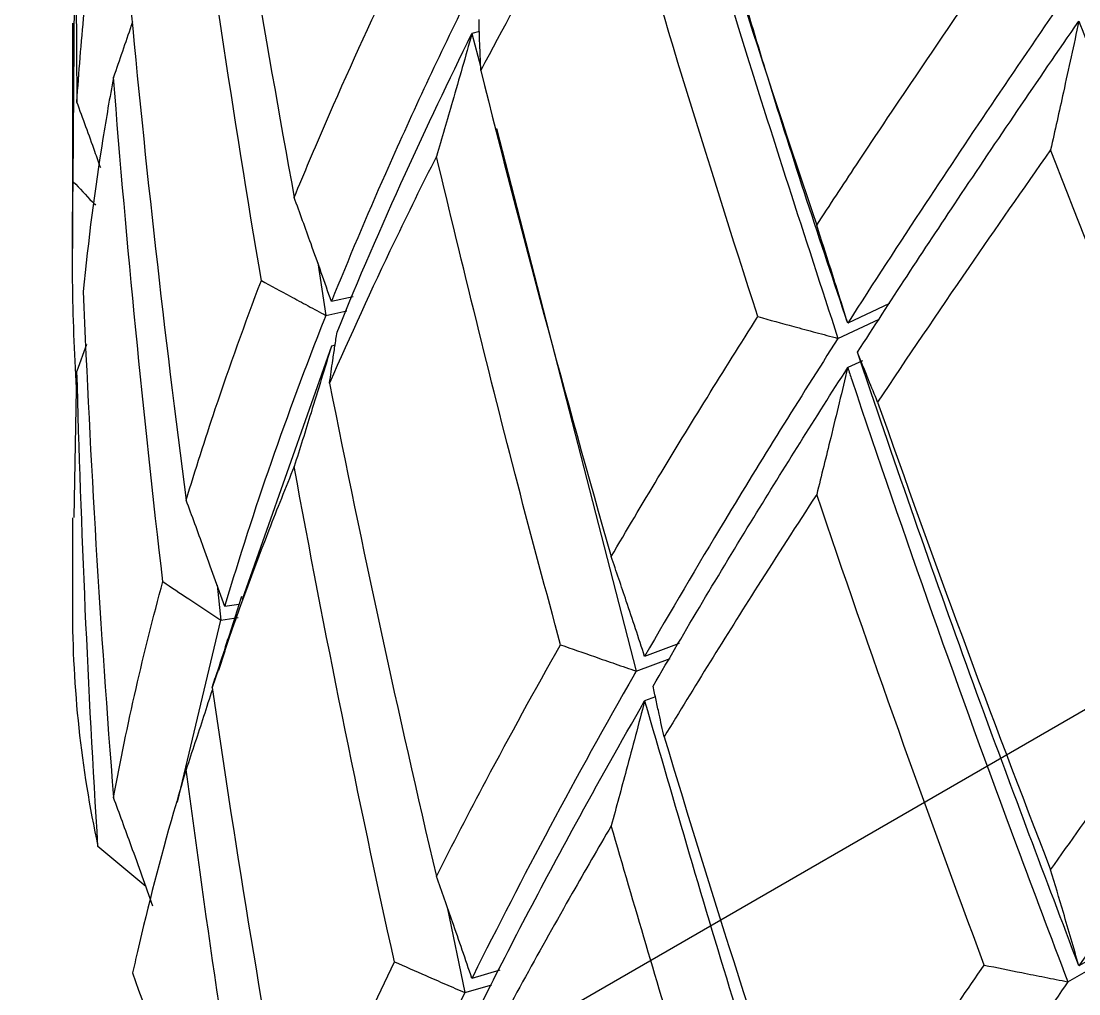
# Model space of a CAD drawing. Extents: x 0 to 8.27, y -9.61 to 0.
# Drawn here: x 1.56833 to 1.60712, y -2.50191 to -2.46624 of the extents above; entities that cross this region are included whole.
import ezdxf

# ---------------------------------------------------------------- set-up
doc = ezdxf.new("R2010")
doc.units = 0
doc.header["$LTSCALE"] = 0.5
doc.header["$MEASUREMENT"] = 0
doc.layers.add('Housing', color=150, linetype='CONTINUOUS')
doc.layers.add('Mounting', color=4, linetype='CONTINUOUS')

msp = doc.modelspace()

# ---------------------------------------------------------------- linework, layer by layer
at = {"layer": 'Housing', "transparency": 16777216}
msp.add_line((0.8187812324851791, -2.94671176260055), (1.609964531634631, -2.489971365994158), dxfattribs=at)
at = {"layer": 'Mounting', "linetype": 'Continuous', "lineweight": 25, "transparency": 16777216}
for p, q in [((1.570283700757926, -2.456431948722177), (1.570375047480383, -2.469205288739197)), ((1.570242064638677, -2.472127990284314), (1.570319008588712, -2.46136916940565)), ((1.570207172321915, -2.466305548037887), (1.570207172321915, -2.474575118642285)), ((1.585134930354997, -2.466613237784024), (1.584862297722083, -2.466693430699927)), ((1.584862298245497, -2.466693431727315), (1.585183345481454, -2.467939437298121)), ((1.585759039391831, -2.470173743466482), (1.590887317432333, -2.490076929957802)), ((1.579206805244411, -2.475097422115589), (1.57950608545886, -2.477030451854937)), ((1.580501900975577, -2.476346006240071), (1.579709263397689, -2.476521654681726)), ((1.579506084286521, -2.477030453038985), (1.580267901801307, -2.476864008230898)), ((1.60017350807172, -2.476596002982426), (1.598643687716248, -2.477311160888341)), ((1.598285729957951, -2.477871309974709), (1.59979663006331, -2.477171777586697)), ((1.570723436744146, -2.47809631396057), (1.570375080546199, -2.479077118432308)), ((1.57970926230584, -2.478154688829015), (1.576435476369824, -2.487445498207755)), ((1.579841144677829, -2.478125466359067), (1.579709173565988, -2.478154711149948)), ((1.599182080047029, -2.478692597240745), (1.598643653723656, -2.478944299890479)), ((1.57026859022605, -2.484447578045881), (1.570375046778707, -2.479077239867927)), ((1.570207172321915, -2.484448166705413), (1.570207172321915, -2.487766660947493)), ((1.575516280058963, -2.486927381042044), (1.575647968044649, -2.488206342736468)), ((1.576315072683173, -2.487627592949472), (1.575794250730922, -2.487708155648527)), ((1.575647926318624, -2.488206395273316), (1.576288120863836, -2.488109232144545)), ((1.574065505222023, -2.494879507638522), (1.575647928532106, -2.48820637053813)), ((1.592466225150673, -2.489061151465528), (1.591196881655577, -2.489537021957283)), ((1.575794299489161, -2.489341065793717), (1.575565962983973, -2.490053033643896)), ((1.59088731612448, -2.490076931292371), (1.59212679771619, -2.489617035901112)), ((1.575332466530625, -2.490681611933603), (1.575449355515019, -2.490324014517789)), ((1.591591397647079, -2.491022156457682), (1.59119680095634, -2.491170088772598)), ((1.572903255727141, -2.497976109309654), (1.57114587220596, -2.496504523634478)), ((1.583958896554776, -2.498740456886473), (1.584604557897563, -2.501868122437365)), ((1.60907349440933, -2.499762013801835), (1.607120986716126, -2.500889172407931)), ((1.606718564264355, -2.501472281886883), (1.608637392199142, -2.500374958739705)), ((1.585880976614106, -2.501045777747201), (1.584862270503862, -2.501345422780098)), ((1.584604507460853, -2.501868180566127), (1.585592980515656, -2.501580807957332))]:
    msp.add_line(p, q, dxfattribs=at)
for centre, radius, start, end in [((1.611639183706274, -2.487735013173499), 0.04143202347141255, 180.0437652787543, 192.2196621671841), ((1.619214869594742, -2.485353757507134), 0.04938821721011215, 198.6433369069536, 211.15358736301)]:
    msp.add_arc(centre, radius, start, end, dxfattribs=at)
for points in [[(1.575332470243865, -2.454396589616969), (1.576223425454117, -2.460520632570699), (1.577228112529809, -2.466625061120446), (1.578343614896056, -2.472704934010828)], [(1.591912233063084, -2.456201505682877), (1.593681228938948, -2.462082380137183), (1.595547892175745, -2.467924310938649), (1.597506803839423, -2.473723118883179)], [(1.577139446080054, -2.475749821839479), (1.576107191117416, -2.469652358527348), (1.575186915503963, -2.46353217244279), (1.574381290706668, -2.457394250618556)], [(1.595349391932558, -2.47707555689032), (1.59346018556127, -2.471245104696088), (1.591665317979931, -2.465373064180305), (1.589969999694603, -2.459463701957695)], [(1.572310360848149, -2.465345758067308), (1.572884663974236, -2.471513948437625), (1.573575620528317, -2.47766949551589), (1.57438122480491, -2.483807309573528)], [(1.573526070377255, -2.486789966726512), (1.572806435941601, -2.480639574020408), (1.572202279058473, -2.474473340689649), (1.571715353491726, -2.468296387468051)], [(1.585187442202113, -2.468042145539123), (1.586679021866729, -2.47402162727564), (1.588274783903415, -2.479968272578155), (1.589970095865027, -2.485877598231234)], [(1.612934833746039, -2.487822994789205), (1.610572564022476, -2.482250502537447), (1.608287593416406, -2.476626007768338), (1.606086555203973, -2.470953058470506)], [(1.570607317562661, -2.476151428811697), (1.570858705881591, -2.482344842536342), (1.571228407172356, -2.488532721153653), (1.571715348183233, -2.494709881178089)], [(1.571145872477445, -2.496504523865717), (1.5707850388537, -2.490701401918379), (1.570527876977593, -2.484890828755162), (1.570375044014526, -2.479077098547911)], [(1.579640574036347, -2.479511239989272), (1.580838368195572, -2.485571907677233), (1.582145713110748, -2.491606207047418), (1.583558813826556, -2.497609400328876)], [(1.599741542303235, -2.480206671653029), (1.601768557233498, -2.485972661313092), (1.603885651772742, -2.491694027619012), (1.606086680062361, -2.497366941333091)], [(1.582018862165313, -2.500737381462265), (1.580685331401099, -2.494711565342065), (1.579459049685028, -2.48865639457528), (1.57834357670319, -2.482576667500204)], [(1.603654276979086, -2.50085805941216), (1.601516868065318, -2.495149533798433), (1.599465747709672, -2.489393956692872), (1.59750687010748, -2.483595256705136)], [(1.575332404925319, -2.490681643351188), (1.576223362946365, -2.496805744773603), (1.577228055033373, -2.502910231545563), (1.578343564541882, -2.508990162270258)], [(1.591912340122889, -2.492487364301375), (1.593681275963462, -2.498368024508743), (1.595547871993602, -2.504209743794824), (1.597506709866337, -2.510008343409247)], [(1.576949242829613, -2.510903959119325), (1.575993778623996, -2.505180704047568), (1.575137037115127, -2.499437717399466), (1.574381207663663, -2.493679120632684)]]:
    msp.add_open_spline(points, degree=3, dxfattribs=at)
for points, knots in [([(1.591196878358204, -2.454884255348126), (1.591319853587919, -2.455315331120566), (1.592443820330772, -2.459255269531916), (1.59472849298092, -2.466952180113474), (1.597070270248395, -2.474140468511443), (1.598285696947841, -2.477871326164625)], [0, 0, 0, 0, 0.05579333311730928, 0.5099388791400425, 1, 1, 1, 1]), ([(1.589970042736894, -2.459463696994355), (1.589184739326328, -2.460804879402069), (1.588420677817766, -2.462138227004623), (1.586817920942366, -2.465001116125329), (1.585987447440147, -2.46652682233286), (1.585187425565181, -2.468042145531051)], [0.003133451221439314, 0.003133451221439314, 0.003133451221439314, 0.003133451221439314, 0.003352568823996515, 0.003352568823996515, 0.00360659914046512, 0.00360659914046512, 0.00360659914046512, 0.00360659914046512]), ([(1.570375057777454, -2.46920530235365), (1.570443068453386, -2.468116662740037), (1.570531759791919, -2.467026824186512), (1.570793630947918, -2.46441426821297), (1.570986164583218, -2.462891721768067), (1.571218555569175, -2.461366327369994)], [0.004330217516258996, 0.004330217516258996, 0.004330217516258996, 0.004330217516258996, 0.004527813258580844, 0.004527813258580844, 0.004803374041171374, 0.004803374041171374, 0.004803374041171374, 0.004803374041171374]), ([(1.578343574623858, -2.472704924559586), (1.578712810364067, -2.471803061675466), (1.579094172291406, -2.470898518670872), (1.580282365540342, -2.468157629141835), (1.58112656934756, -2.466311729270949), (1.582018951459048, -2.464452284389374)], [0.003680059077938308, 0.003680059077938308, 0.003680059077938308, 0.003680059077938308, 0.003836740417369855, 0.003836740417369855, 0.004153311257810269, 0.004153311257810269, 0.004153311257810269, 0.004153311257810269]), ([(1.598643662238118, -2.477311175060997), (1.597642134589222, -2.474313450074071), (1.596259742376986, -2.470175739367271), (1.59501021783737, -2.465981461701169), (1.59466595980868, -2.46482589114941)], [0, 0, 0, 0, 0.7244887812131618, 1, 1, 1, 1]), ([(1.597506794739019, -2.47372311805065), (1.597986334628303, -2.472987270178344), (1.598471426379291, -2.472248805805627), (1.600476686359087, -2.469219294943279), (1.602041539163082, -2.466908227160495), (1.603654236735764, -2.464572221627229)], [0.003029962210435011, 0.003029962210435011, 0.003029962210435011, 0.003029962210435011, 0.003145749891090094, 0.003145749891090094, 0.003503269218563002, 0.003503269218563002, 0.003503269218563002, 0.003503269218563002]), ([(1.606718571107848, -2.465186414979023), (1.604919969472547, -2.467796509655493), (1.603177402855835, -2.470375888641676), (1.600523184828688, -2.474398947180809), (1.599572859748122, -2.475860059511426), (1.598643651961282, -2.477311167734676)], [0.002993668817883921, 0.002993668817883921, 0.002993668817883921, 0.002993668817883921, 0.003387481537907919, 0.003387481537907919, 0.003614582098343172, 0.003614582098343172, 0.003614582098343172, 0.003614582098343172]), ([(1.5846045333669, -2.465583051256196), (1.583572854043467, -2.467683694442933), (1.582599618568764, -2.46976694625095), (1.580992769411267, -2.47340512114976), (1.580333486278704, -2.474967226570804), (1.579709261726265, -2.476521654956962)], [0.003643827384632392, 0.003643827384632392, 0.003643827384632392, 0.003643827384632392, 0.003996629918378722, 0.003996629918378722, 0.004264701058186559, 0.004264701058186559, 0.004264701058186559, 0.004264701058186559]), ([(1.572413666438678, -2.466264682371381), (1.572398405826988, -2.466309545496749), (1.572383135211993, -2.466354407137253), (1.572367854589146, -2.466399267287208), (1.572152348728167, -2.467031939485757), (1.571934851466921, -2.4676643176848), (1.57171535104905, -2.468296385600745)], [6.962514799859364e-05, 6.962514799859364e-05, 6.962514799859364e-05, 6.962514799859364e-05, 7.384898531625551e-05, 7.384898531625551e-05, 7.384898531625551e-05, 0.0001334188559339996, 0.0001334188559339996, 0.0001334188559339996, 0.0001334188559339996]), ([(1.585187425162729, -2.468042136353226), (1.585175172537419, -2.467762487278826), (1.585164062704024, -2.467482820803859), (1.585154096410605, -2.467203141590396), (1.585147960402281, -2.467030949794541), (1.585142257842307, -2.466858752693035), (1.58513698889621, -2.466686551374885), (1.585131719906002, -2.466514348601315), (1.585126884525806, -2.466342141247189), (1.585122482915466, -2.46616993040174)], [0, 0, 0, 0, 3.6924544755283e-05, 3.6924544755283e-05, 3.6924544755283e-05, 5.965806363265515e-05, 5.965806363265515e-05, 5.965806363265515e-05, 8.239177464945555e-05, 8.239177464945555e-05, 8.239177464945555e-05, 8.239177464945555e-05]), ([(1.599003698214318, -2.478383177592484), (1.600196758843339, -2.476527555364093), (1.601424715570573, -2.474654574583603), (1.604123120315506, -2.47060962823047), (1.605602037121088, -2.468434401733695), (1.60712100141879, -2.466236394101536)], [0.00309717469232233, 0.00309717469232233, 0.00309717469232233, 0.00309717469232233, 0.003387481537907919, 0.003387481537907919, 0.003717925343859384, 0.003717925343859384, 0.003717925343859384, 0.003717925343859384]), ([(1.607121001419017, -2.466236394101308), (1.607027551904793, -2.466671015579088), (1.606933559291264, -2.467105773362725), (1.606839021487275, -2.467540664604364), (1.606744483681922, -2.467975555852142), (1.606649400427131, -2.46841058175027), (1.606553769667897, -2.468845739394389), (1.606399476820997, -2.469547832655842), (1.606243757827286, -2.47025027299923), (1.606086604263709, -2.470953047918549)], [0, 0, 0, 0, 3.692449222956074e-05, 3.692449222956074e-05, 3.692449222956074e-05, 7.384898534112689e-05, 7.384898534112689e-05, 7.384898534112689e-05, 0.0001334239379046245, 0.0001334239379046245, 0.0001334239379046245, 0.0001334239379046245]), ([(1.607120986133594, -2.466236406034106), (1.607280475819351, -2.46665034313957), (1.608738176713786, -2.470433637876901), (1.611664897215149, -2.47781434518037), (1.614580369319327, -2.484683647956551), (1.616093554491016, -2.488248946038077)], [0, 0, 0, 0, 0.05579333311731482, 0.5099388791400454, 1, 1, 1, 1]), ([(1.579914949238372, -2.477645336330504), (1.580696983364504, -2.475719415908991), (1.581532775380964, -2.473781192333483), (1.583195146648194, -2.470128341952766), (1.584008936548543, -2.46841719623125), (1.584862298245497, -2.466693431727315)], [0.0024457030039914, 0.0024457030039914, 0.0024457030039914, 0.0024457030039914, 0.002778333157437116, 0.002778333157437116, 0.003067885072835928, 0.003067885072835928, 0.003067885072835928, 0.003067885072835928]), ([(1.584862298245497, -2.466693431727315), (1.584744544346648, -2.467108742241287), (1.584626106172408, -2.467524076828333), (1.584506981101384, -2.467939432208475), (1.584387856028769, -2.468354787594528), (1.584268043732635, -2.468770164912137), (1.584147541625924, -2.469185560833346), (1.583953121608118, -2.469855767226584), (1.583756904781893, -2.470526025985457), (1.583558880477057, -2.471196322867961)], [0, 0, 0, 0, 3.692449221874746e-05, 3.692449221874746e-05, 3.692449221874746e-05, 7.384898531711333e-05, 7.384898531711333e-05, 7.384898531711333e-05, 0.0001334236841251707, 0.0001334236841251707, 0.0001334236841251707, 0.0001334236841251707]), ([(1.57171535104905, -2.468296385600858), (1.571576318661954, -2.469046554102867), (1.571446837614275, -2.469795856791158), (1.571027015206454, -2.472416959599279), (1.570787037211375, -2.474285076257608), (1.570607362704976, -2.476151403870055)], [0.001830253417566474, 0.001830253417566474, 0.001830253417566474, 0.001830253417566474, 0.001965753762317552, 0.001965753762317552, 0.002304685121717392, 0.002304685121717392, 0.002304685121717392, 0.002304685121717392]), ([(1.571246949503546, -2.471616985420603), (1.571176363672265, -2.471418907970126), (1.570889529112009, -2.470613994895523), (1.5705962016211, -2.469810824298854), (1.570375057777454, -2.469205302353991)], [0, 0, 0, 0, 0.2460855174419, 0.9999999999999999, 0.9999999999999999, 0.9999999999999999, 0.9999999999999999]), ([(1.606086604263481, -2.47095304791889), (1.605067045287086, -2.472403741044097), (1.604065349654974, -2.473844226638327), (1.601942503792742, -2.476933168133876), (1.600828720051339, -2.478576842895443), (1.599741512761028, -2.480206674446883)], [0.003133451221439309, 0.003133451221439309, 0.003133451221439309, 0.003133451221439309, 0.00335256882399651, 0.00335256882399651, 0.00360659914046512, 0.00360659914046512, 0.00360659914046512, 0.00360659914046512]), ([(1.583558880477284, -2.471196322867392), (1.583028089840553, -2.472248508016712), (1.582512398181933, -2.473295928500526), (1.581179101260176, -2.476074665817457), (1.580388431367936, -2.47779821411563), (1.579640549778077, -2.479511234734893)], [0.002482049257556287, 0.002482049257556287, 0.002482049257556287, 0.002482049257556287, 0.002660083514881951, 0.002660083514881951, 0.00295636741476278, 0.00295636741476278, 0.00295636741476278, 0.00295636741476278]), ([(1.588111143575333, -2.489108337545524), (1.587582161527706, -2.487148158252346), (1.585978502812139, -2.481205690786162), (1.584529766800841, -2.475212564940414), (1.583558910112487, -2.471196328535136)], [0, 0, 0, 0, 0.3298594909214044, 1, 1, 1, 1]), ([(1.570375056627853, -2.479946109413497), (1.570292781299912, -2.478629009868079), (1.570240704188762, -2.477312602606837), (1.570197603512241, -2.474707050053205), (1.57020529509802, -2.473418024186792), (1.570242071408501, -2.472127974260722)], [0.004980369164138025, 0.004980369164138025, 0.004980369164138025, 0.004980369164138025, 0.005220000643169479, 0.005220000643169479, 0.005454558158351783, 0.005454558158351783, 0.005454558158351783, 0.005454558158351783]), ([(1.57024210814663, -2.472128013239164), (1.570473704927707, -2.472373732955582), (1.570706306608344, -2.472619138085626), (1.570939909812495, -2.472864224351603), (1.570977894268225, -2.472904075981539), (1.571015905223675, -2.472943919201832), (1.571053942664292, -2.472983753994178)], [0, 0, 0, 0, 3.692454477337301e-05, 3.692454477337301e-05, 3.692454477337301e-05, 4.292855280092174e-05, 4.292855280092174e-05, 4.292855280092174e-05, 4.292855280092174e-05]), ([(1.579709261757642, -2.476521654878518), (1.579585877743483, -2.47616832361836), (1.579461776975876, -2.475815328344304), (1.579336956674041, -2.475462673730242), (1.579212136370387, -2.475110019111064), (1.579086596190535, -2.47475770418577), (1.578960333392814, -2.474405733657129), (1.578756632904941, -2.473837897606238), (1.578551050409231, -2.473270954607521), (1.578343574624085, -2.472704924559132)], [0, 0, 0, 0, 3.692449219005064e-05, 3.692449219005064e-05, 3.692449219005064e-05, 7.384898526709351e-05, 7.384898526709351e-05, 7.384898526709351e-05, 0.0001334196130982739, 0.0001334196130982739, 0.0001334196130982739, 0.0001334196130982739]), ([(1.5986436570997, -2.477311159710318), (1.598540950393925, -2.476978498945407), (1.598437646777455, -2.47664629444909), (1.598333743991788, -2.476314551319994), (1.598229841204756, -2.475982808186238), (1.598125338963854, -2.47565152551055), (1.598020235049916, -2.475320708408383), (1.597850658547912, -2.474786962282899), (1.597679514810096, -2.474254424974326), (1.597506794738564, -2.473723118050991)], [0, 0, 0, 0, 3.692449223030959e-05, 3.692449223030959e-05, 3.692449223030959e-05, 7.38489853314367e-05, 7.38489853314367e-05, 7.38489853314367e-05, 0.0001334237450264696, 0.0001334237450264696, 0.0001334237450264696, 0.0001334237450264696]), ([(1.574381261951174, -2.483807320309317), (1.574717586300011, -2.482694147513136), (1.575074060698142, -2.481577298357813), (1.575975326081533, -2.478894168628692), (1.576538430600039, -2.477325773548948), (1.577139414152242, -2.47574981383115)], [0.004330217516259002, 0.004330217516259002, 0.004330217516259002, 0.004330217516259002, 0.004527813258580849, 0.004527813258580849, 0.004803374041171373, 0.004803374041171373, 0.004803374041171373, 0.004803374041171373]), ([(1.5771394159419, -2.475749814809312), (1.577491209106, -2.475942194590282), (1.577843789500292, -2.47613409569157), (1.578197151621424, -2.476325514684611), (1.578414713698947, -2.476443369744167), (1.578632572711939, -2.476561042375231), (1.578850727368007, -2.476678531781197), (1.57906888386853, -2.476796022180331), (1.579287336479155, -2.476913329594133), (1.579506083912264, -2.477030453174727)], [0, 0, 0, 0, 3.692454477223546e-05, 3.692454477223546e-05, 3.692454477223546e-05, 5.965863624950677e-05, 5.965863624950677e-05, 5.965863624950677e-05, 8.23929199155721e-05, 8.23929199155721e-05, 8.23929199155721e-05, 8.23929199155721e-05]), ([(1.579506084046187, -2.477030452837646), (1.579489434658598, -2.477072382961516), (1.579472810880105, -2.477114307571121), (1.578757847718151, -2.478919967157701), (1.578104862072649, -2.480673876182657), (1.576890591958289, -2.484166848156967), (1.576329934176755, -2.485904253942401), (1.575809220215177, -2.487657702656968), (1.57580173843391, -2.487682928789575), (1.575794266699376, -2.487708153130363)], [0.004293965242678236, 0.004293965242678236, 0.004293965242678236, 0.004293965242678236, 0.004301204108614124, 0.004301204108614124, 0.004605778298849525, 0.004605778298849525, 0.004910352489084927, 0.004910352489084927, 0.004914798550845806, 0.004914798550845806, 0.004914798550845806, 0.004914798550845806]), ([(1.589970031833872, -2.485877595108711), (1.590531186604693, -2.484919280423462), (1.591103230225571, -2.483956889171729), (1.592863475697158, -2.481037101992449), (1.594085187002264, -2.479065851929811), (1.595349379465659, -2.477075556058928)], [0.003680059077938308, 0.003680059077938308, 0.003680059077938308, 0.003680059077938308, 0.003836740417369892, 0.003836740417369892, 0.004153311257810305, 0.004153311257810305, 0.004153311257810305, 0.004153311257810305]), ([(1.595349365104511, -2.477075552113995), (1.595786920416202, -2.477195757611405), (1.59622496817812, -2.477315367634667), (1.596663501320307, -2.477434379829212), (1.596933498075686, -2.47750765343914), (1.5972036795674, -2.477580700645255), (1.597474044138352, -2.477653520915844), (1.597744410994181, -2.477726341801933), (1.598014961504049, -2.477798935902563), (1.598285694005625, -2.477871302688747)], [0, 0, 0, 0, 3.692454475428036e-05, 3.692454475428036e-05, 3.692454475428036e-05, 5.965826561034208e-05, 5.965826561034208e-05, 5.965826561034208e-05, 8.239217861095099e-05, 8.239217861095099e-05, 8.239217861095099e-05, 8.239217861095099e-05]), ([(1.579640549582763, -2.479511236153137), (1.579678997037917, -2.479232379745774), (1.579718584279107, -2.478953574859808), (1.579759311210609, -2.478674826203125), (1.579784386473165, -2.47850320276995), (1.579809893833698, -2.478331600175459), (1.579835833259921, -2.478160019517752), (1.579861772905332, -2.477988437409628), (1.579888144680098, -2.477816876871309), (1.579914948559434, -2.477645338954851)], [0, 0, 0, 0, 3.692454477208026e-05, 3.692454477208026e-05, 3.692454477208026e-05, 5.965866755317072e-05, 5.965866755317072e-05, 5.965866755317072e-05, 8.239298252384994e-05, 8.239298252384994e-05, 8.239298252384994e-05, 8.239298252384994e-05]), ([(1.59828572270473, -2.477871277999718), (1.596850657153681, -2.480121591877712), (1.595466759559457, -2.482347863638658), (1.593125702771857, -2.486225579772388), (1.592145559513227, -2.487887158538904), (1.591196879203579, -2.489537024045369)], [0.003643827384632398, 0.003643827384632398, 0.003643827384632398, 0.003643827384632398, 0.003996629918378722, 0.003996629918378722, 0.004264701145878904, 0.004264701145878904, 0.004264701145878904, 0.004264701145878904]), ([(1.57970926230584, -2.478154688828788), (1.579585877758262, -2.478562703867958), (1.579461776222814, -2.478970700579445), (1.579336954971922, -2.479378675521382), (1.57921213371921, -2.479786650469002), (1.579086592408856, -2.480194604765295), (1.578960328347165, -2.480602534922575), (1.578756628409309, -2.481260642593604), (1.578551046164847, -2.48191869130391), (1.578343570501346, -2.482576666157449)], [0, 0, 0, 0, 3.692449222042707e-05, 3.692449222042707e-05, 3.692449222042707e-05, 7.384898531625071e-05, 7.384898531625071e-05, 7.384898531625071e-05, 0.0001334188559339927, 0.0001334188559339927, 0.0001334188559339927, 0.0001334188559339927]), ([(1.607120986716126, -2.500889172407931), (1.605907135463639, -2.497681983011709), (1.603269225219009, -2.490712201708668), (1.600623756620251, -2.483176093356626), (1.599166551964998, -2.478864890601578), (1.59900370320949, -2.478383095542419)], [0, 0, 0, 0, 0.4308902538471882, 0.9363995897631551, 1, 1, 1, 1]), ([(1.599741509061658, -2.480206665518033), (1.5996288077815, -2.479934598069796), (1.599517218030286, -2.47966237643913), (1.599406742219088, -2.479390005096427), (1.599338724907255, -2.479222312581776), (1.599271129652351, -2.479054562853428), (1.599203957008939, -2.478886756956392), (1.599136783798002, -2.478718949641227), (1.59907003306418, -2.478551085801989), (1.59900370535567, -2.478383166485166)], [0, 0, 0, 0, 3.692454475528395e-05, 3.692454475528395e-05, 3.692454475528395e-05, 5.965806363265691e-05, 5.965806363265691e-05, 5.965806363265691e-05, 8.23917746494581e-05, 8.23917746494581e-05, 8.23917746494581e-05, 8.23917746494581e-05]), ([(1.591508698160595, -2.490629305056238), (1.592691320497096, -2.488584177988393), (1.593922229283834, -2.486520556181624), (1.596312606266309, -2.48262180337246), (1.597460728229152, -2.480791617896323), (1.598643654180222, -2.478944300858409)], [0.002445702941992327, 0.002445702941992327, 0.002445702941992327, 0.002445702941992327, 0.002778333157437116, 0.002778333157437116, 0.003067885072835928, 0.003067885072835928, 0.003067885072835928, 0.003067885072835928]), ([(1.598643654180222, -2.478944300858409), (1.598540947898726, -2.479372987878371), (1.598437644784298, -2.479801776703077), (1.598333742551148, -2.480230664350522), (1.598229840316179, -2.480659552003992), (1.598125338677363, -2.481088539655609), (1.598020235377788, -2.481517624271412), (1.597850660040848, -2.482209916222352), (1.597679517506975, -2.48290246465114), (1.597506798470221, -2.483595256528012)], [0, 0, 0, 0, 3.692449221874398e-05, 3.692449221874398e-05, 3.692449221874398e-05, 7.384898531710692e-05, 7.384898531710692e-05, 7.384898531710692e-05, 0.0001334236841194314, 0.0001334236841194314, 0.0001334236841194314, 0.0001334236841194314]), ([(1.598643654115421, -2.478944301061226), (1.598693653442496, -2.479093527741945), (1.600666482152718, -2.484981580602145), (1.60332397384488, -2.492513279222173), (1.606087939425123, -2.499808116450588), (1.60671849517891, -2.501472320093278)], [0, 0, 0, 0, 0.01967590629690595, 0.7763543069276951, 1, 1, 1, 1]), ([(1.578343570501346, -2.482576666157563), (1.578025068440155, -2.48335459573763), (1.577715592228941, -2.484130532325928), (1.576663820466791, -2.486840924674759), (1.575969271540288, -2.488765744112463), (1.575332466530853, -2.49068161193258)], [0.001830253417566469, 0.001830253417566469, 0.001830253417566469, 0.001830253417566469, 0.001965753762317547, 0.001965753762317547, 0.002304685121717391, 0.002304685121717391, 0.002304685121717391, 0.002304685121717391]), ([(1.575794266711199, -2.487708153090686), (1.575666608974387, -2.487347226247714), (1.575538209771793, -2.486986591220322), (1.575409066059564, -2.486626252576905), (1.575279922345288, -2.486265913928143), (1.575150033772587, -2.485905870673939), (1.575019397396062, -2.485546127393029), (1.574808637244558, -2.484965741207809), (1.574595929406513, -2.484386132407842), (1.574381261950947, -2.483807320309772)], [0, 0, 0, 0, 3.692449218116364e-05, 3.692449218116364e-05, 3.692449218116364e-05, 7.384898528042187e-05, 7.384898528042187e-05, 7.384898528042187e-05, 0.0001334206713658655, 0.0001334206713658655, 0.0001334206713658655, 0.0001334206713658655]), ([(1.597506798470448, -2.483595256527671), (1.596771019667102, -2.484724291263426), (1.5960485057428, -2.485846840345964), (1.594159492956095, -2.488821092540199), (1.593016796822411, -2.490661948563449), (1.59191230378562, -2.492487362723629)], [0.002482049257556241, 0.002482049257556241, 0.002482049257556241, 0.002482049257556241, 0.002660083514881904, 0.002660083514881904, 0.00295636741476278, 0.00295636741476278, 0.00295636741476278, 0.00295636741476278]), ([(1.591196880182196, -2.489537022343022), (1.591086039660894, -2.489197902746348), (1.590974555252814, -2.488859201693224), (1.590862424460028, -2.488520924177571), (1.590750293665423, -2.488182646657144), (1.59063751617893, -2.487844791747754), (1.590524089537411, -2.487507364467767), (1.590341097693425, -2.486962991122475), (1.59015641517064, -2.486419727603327), (1.589970031834326, -2.485877595108143)], [0, 0, 0, 0, 3.692449219004569e-05, 3.692449219004569e-05, 3.692449219004569e-05, 7.384898526708676e-05, 7.384898526708676e-05, 7.384898526708676e-05, 0.0001334196130982755, 0.0001334196130982755, 0.0001334196130982755, 0.0001334196130982755]), ([(1.571715352886912, -2.494709882493787), (1.571961280958675, -2.493382853255518), (1.572237140776423, -2.492052867892646), (1.572842023922675, -2.489413228972232), (1.573169836098231, -2.488103846286428), (1.573526108948926, -2.486789947951699)], [0.004980369164138026, 0.004980369164138026, 0.004980369164138026, 0.004980369164138026, 0.005220000643169481, 0.005220000643169481, 0.005454558158351784, 0.005454558158351784, 0.005454558158351784, 0.005454558158351784]), ([(1.573526158922249, -2.486789981669055), (1.57384119164746, -2.487002534430523), (1.57415709395238, -2.487214658870805), (1.574473860999859, -2.487426351210722), (1.574668882631585, -2.487556682272491), (1.574864232574754, -2.487686849912272), (1.575059909692499, -2.487816853249107), (1.575255588463932, -2.487946857684953), (1.575451594829445, -2.488076698089905), (1.575647927645122, -2.488206373583687)], [0, 0, 0, 0, 3.692454477337436e-05, 3.692454477337436e-05, 3.692454477337436e-05, 5.965756764222691e-05, 5.965756764222691e-05, 5.965756764222691e-05, 8.239078267931002e-05, 8.239078267931002e-05, 8.239078267931002e-05, 8.239078267931002e-05]), ([(1.576408353711912, -2.48733537836187), (1.576211990540259, -2.487954330842847), (1.575895448083401, -2.488952098078691), (1.575570632492116, -2.489946001077207), (1.575447312208524, -2.490323348726172)], [0, 0, 0, 0, 0.6203375484971595, 1, 1, 1, 1]), ([(1.606086595070991, -2.497366947252537), (1.606815143716375, -2.496330379317889), (1.607552867979138, -2.495288517397505), (1.609808234499923, -2.492125081420561), (1.611354058656133, -2.489985910082389), (1.612934810194446, -2.487822996143215)], [0.003680059077938305, 0.003680059077938305, 0.003680059077938305, 0.003680059077938305, 0.003836740417369897, 0.003836740417369897, 0.004153311257810314, 0.004153311257810314, 0.004153311257810314, 0.004153311257810314]), ([(1.616093582474804, -2.48824889461229), (1.614317849947582, -2.490694024895099), (1.61258377319902, -2.493109480945002), (1.609610824843429, -2.497309625811106), (1.608352659030487, -2.499107014280746), (1.607120985411683, -2.500889173048215)], [0.003643827384632392, 0.003643827384632392, 0.003643827384632392, 0.003643827384632392, 0.003996629918378722, 0.003996629918378722, 0.004264701058186598, 0.004264701058186598, 0.004264701058186598, 0.004264701058186598]), ([(1.583558876198794, -2.497609405026303), (1.58414881523251, -2.496440030844148), (1.5847574930485, -2.495264620708092), (1.586258763037421, -2.492435716223774), (1.587167828069795, -2.490777996692024), (1.588111138323001, -2.489108336355336)], [0.00433021751625904, 0.00433021751625904, 0.00433021751625904, 0.00433021751625904, 0.004527813258580892, 0.004527813258580892, 0.004803374041171378, 0.004803374041171378, 0.004803374041171378, 0.004803374041171378]), ([(1.588111140426207, -2.48910833709737), (1.588524532026639, -2.489254288999284), (1.588938521279232, -2.489399678193188), (1.58935310156059, -2.489544501986522), (1.589608355143099, -2.489633668774552), (1.589863833476983, -2.489722621480489), (1.590119535009507, -2.489811359480534), (1.590375238703672, -2.489900098230684), (1.590631166141492, -2.489988622452977), (1.590887315773415, -2.49007693147211)], [0, 0, 0, 0, 3.692454477223523e-05, 3.692454477223523e-05, 3.692454477223523e-05, 5.965863624950701e-05, 5.965863624950701e-05, 5.965863624950701e-05, 8.239291991557267e-05, 8.239291991557267e-05, 8.239291991557267e-05, 8.239291991557267e-05]), ([(1.590887315978051, -2.490076931114565), (1.590861884033501, -2.49012141453931), (1.590836475096665, -2.490165889500069), (1.589742980742102, -2.492081277939967), (1.588715682433502, -2.493937138838298), (1.586744067875514, -2.497623415586865), (1.585800733164632, -2.499452076693608), (1.584888506761416, -2.50129246961432), (1.584875391329859, -2.501318945490759), (1.584862285224261, -2.501345418399744)], [0.004293965242678269, 0.004293965242678269, 0.004293965242678269, 0.004293965242678269, 0.004301204108614124, 0.004301204108614124, 0.004605778298849525, 0.004605778298849525, 0.004910352489084927, 0.004910352489084927, 0.004914798550845812, 0.004914798550845812, 0.004914798550845812, 0.004914798550845812]), ([(1.57534328826975, -2.490745928308336), (1.575235852536906, -2.491078268578455), (1.575127903111678, -2.491410563719221), (1.575019438406542, -2.49174281163959), (1.574808670946567, -2.492388432259979), (1.574595956624506, -2.493033878125509), (1.574381283974134, -2.493679133670291)], [4.319088975435565e-05, 4.319088975435565e-05, 4.319088975435565e-05, 4.319088975435565e-05, 7.384898521719415e-05, 7.384898521719415e-05, 7.384898521719415e-05, 0.0001334236057473341, 0.0001334236057473341, 0.0001334236057473341, 0.0001334236057473341]), ([(1.591912304105307, -2.492487364134256), (1.591849480396348, -2.492209986765481), (1.591787790146526, -2.491932522988002), (1.591727234949275, -2.491654977418982), (1.59168995157367, -2.491484094717741), (1.591653098365185, -2.491313180536842), (1.591616675686481, -2.491142235954605), (1.591580252699913, -2.490971289927181), (1.591544260174686, -2.490800313131551), (1.591508698481192, -2.490629306598855)], [0, 0, 0, 0, 3.692454477208042e-05, 3.692454477208042e-05, 3.692454477208042e-05, 5.96586675531691e-05, 5.96586675531691e-05, 5.96586675531691e-05, 8.239298252384797e-05, 8.239298252384797e-05, 8.239298252384797e-05, 8.239298252384797e-05]), ([(1.585122468539993, -2.502454910497242), (1.586237717985313, -2.500219841022037), (1.587417561228648, -2.497966835342929), (1.58947866351329, -2.494194602269538), (1.590324409650265, -2.492687381342527), (1.591196880674687, -2.49117005623031)], [0.001793937377354738, 0.001793937377354738, 0.001793937377354738, 0.001793937377354738, 0.002169184776966314, 0.002169184776966314, 0.002416362749800615, 0.002416362749800615, 0.002416362749800615, 0.002416362749800615]), ([(1.591196880674687, -2.491170056230082), (1.591086039674082, -2.49159228299424), (1.59097455457615, -2.492014574015109), (1.590862422930712, -2.492436926164821), (1.590750291283911, -2.492859278320559), (1.59063751278174, -2.493281692762814), (1.590524085004944, -2.493704166314267), (1.590341093654814, -2.494385736627571), (1.590156411357583, -2.495067464788683), (1.589970028130864, -2.49574933718133)], [0, 0, 0, 0, 3.692449222043017e-05, 3.692449222043017e-05, 3.692449222043017e-05, 7.384898531625528e-05, 7.384898531625528e-05, 7.384898531625528e-05, 0.0001334188559339979, 0.0001334188559339979, 0.0001334188559339979, 0.0001334188559339979]), ([(1.591196800193956, -2.49117008609084), (1.592283599464025, -2.494913996611665), (1.59452276491831, -2.502627688856698), (1.59700715235428, -2.510239161874772), (1.598285719806171, -2.514156337401225)], [0, 0, 0, 0, 0.4853590734404994, 1, 1, 1, 1]), ([(1.574381283973679, -2.49367913367211), (1.574223108319501, -2.494202701483452), (1.574069320351754, -2.494725693879666), (1.573430948362073, -2.496958432623039), (1.572989053867985, -2.498663293444103), (1.572535074766819, -2.500623291819913), (1.572476075056983, -2.500882715425512), (1.572418205627599, -2.501141986813643)], [0.001208963695116876, 0.001208963695116876, 0.001208963695116876, 0.001208963695116876, 0.001302007850262479, 0.001302007850262479, 0.001606582040497881, 0.001606582040497881, 0.001653080551641115, 0.001653080551641115, 0.001653080551641115, 0.001653080551641115]), ([(1.573160194293195, -2.498697235874367), (1.573029659477442, -2.498328497908226), (1.572898365978489, -2.497960006558507), (1.572766313342953, -2.49759176532995), (1.572634260706053, -2.497223524097869), (1.572501449924147, -2.496855531530393), (1.572367873287448, -2.496487793566978), (1.572152363163895, -2.495894491805181), (1.571934860072105, -2.495301848700926), (1.571715352886912, -2.494709882493787)], [0, 0, 0, 0, 3.69244921317309e-05, 3.69244921317309e-05, 3.69244921317309e-05, 7.384898488476618e-05, 7.384898488476618e-05, 7.384898488476618e-05, 0.0001334224259581454, 0.0001334224259581454, 0.0001334224259581454, 0.0001334224259581454]), ([(1.589970028130637, -2.495749337181444), (1.589485976463692, -2.49657596201677), (1.589010030684648, -2.497399554385531), (1.587372277040885, -2.500273134719798), (1.586253512303955, -2.502307977659477), (1.585187408226574, -2.504327170141543)], [0.001830253417566472, 0.001830253417566472, 0.001830253417566472, 0.001830253417566472, 0.001965753762317504, 0.001965753762317504, 0.002304685121717345, 0.002304685121717345, 0.002304685121717345, 0.002304685121717345]), ([(1.595349398958177, -2.513360662738243), (1.595324041761359, -2.513282363972841), (1.594367236964644, -2.510327911455526), (1.592520486075927, -2.504478446340151), (1.59082019096806, -2.498659032796006), (1.589970046845991, -2.495749337770114)], [0, 0, 0, 0, 0.01342897695924872, 0.5067164798143146, 0.9999999999999999, 0.9999999999999999, 0.9999999999999999, 0.9999999999999999]), ([(1.607120985473756, -2.500889172958402), (1.60702753270786, -2.500562448935391), (1.606933537062758, -2.500236215463126), (1.606838996432742, -2.499910477815426), (1.606744455801135, -2.499584740163066), (1.606649369925179, -2.499259497442829), (1.606553736728728, -2.498934754948657), (1.606399451150054, -2.498410846040308), (1.606243740112603, -2.497888236031024), (1.606086595071446, -2.497366947251969)], [0, 0, 0, 0, 3.692449219004528e-05, 3.692449219004528e-05, 3.692449219004528e-05, 7.384898526708648e-05, 7.384898526708648e-05, 7.384898526708648e-05, 0.0001334196130982804, 0.0001334196130982804, 0.0001334196130982804, 0.0001334196130982804]), ([(1.584862285244725, -2.501345418358248), (1.58474452891889, -2.500999382107686), (1.584626088637123, -2.500653724160649), (1.584506961591131, -2.500308449440688), (1.584387834543321, -2.49996317471561), (1.584268020410235, -2.499618282268891), (1.584147516474303, -2.499273777022715), (1.583953103337279, -2.498717974882076), (1.583756893580556, -2.498163177314034), (1.583558876198566, -2.497609405026758)], [0, 0, 0, 0, 3.692449218116382e-05, 3.692449218116382e-05, 3.692449218116382e-05, 7.384898528041882e-05, 7.384898528041882e-05, 7.384898528041882e-05, 0.000133420671365864, 0.000133420671365864, 0.000133420671365864, 0.000133420671365864]), ([(1.578343572238708, -2.508990162833577), (1.578906955473229, -2.507614028321306), (1.579498695821911, -2.506231400985591), (1.580725126494798, -2.503480646396945), (1.581358732295229, -2.502112929306797), (1.582018930852627, -2.500737356179563)], [0.004980369164138023, 0.004980369164138023, 0.004980369164138023, 0.004980369164138023, 0.005220000643169475, 0.005220000643169475, 0.005454558158351781, 0.005454558158351781, 0.005454558158351781, 0.005454558158351781]), ([(1.58201899187722, -2.500737383161997), (1.582403692105316, -2.500907479358141), (1.582789088587759, -2.501077052225575), (1.58317517523821, -2.501246098647805), (1.5834128743588, -2.501350174212), (1.583650835738553, -2.501454050521026), (1.583889057950017, -2.501557726849789), (1.584127282174876, -2.50166140405485), (1.584365767739399, -2.501764881495312), (1.584604513210451, -2.501868158447216)], [0, 0, 0, 0, 3.692454477337437e-05, 3.692454477337437e-05, 3.692454477337437e-05, 5.965756764222476e-05, 5.965756764222476e-05, 5.965756764222476e-05, 8.239078267930539e-05, 8.239078267930539e-05, 8.239078267930539e-05, 8.239078267930539e-05]), ([(1.597506794738564, -2.510008339172593), (1.598324565290767, -2.508753551671468), (1.599158844383254, -2.507490589571596), (1.601194506275277, -2.504447080389006), (1.602409801317179, -2.502660464494959), (1.603654211087104, -2.500858063406888)], [0.004330217516259038, 0.004330217516259038, 0.004330217516259038, 0.004330217516259038, 0.004527813258580923, 0.004527813258580923, 0.00480337404117141, 0.00480337404117141, 0.00480337404117141, 0.00480337404117141]), ([(1.603654213411772, -2.500858063880166), (1.60411113625193, -2.500951209119755), (1.604568441045984, -2.50104373221324), (1.60502612034017, -2.501135631322192), (1.605307909621359, -2.501192212828521), (1.605589841646605, -2.501248557954902), (1.605871914671496, -2.501304666277399), (1.606153990080855, -2.501360775074197), (1.60643620708899, -2.501416647175908), (1.606718563951944, -2.501472282106867)], [0, 0, 0, 0, 3.692454477223606e-05, 3.692454477223606e-05, 3.692454477223606e-05, 5.965863624950598e-05, 5.965863624950598e-05, 5.965863624950598e-05, 8.239291991557023e-05, 8.239291991557023e-05, 8.239291991557023e-05, 8.239291991557023e-05]), ([(1.606718564217971, -2.501472281720787), (1.606685461214482, -2.501520316776002), (1.60665237761188, -2.501568340793931), (1.60522814301541, -2.503636493403512), (1.603871429909049, -2.505637005108717), (1.601228639924301, -2.509603262622697), (1.599943856537465, -2.51156711564942), (1.598679989865303, -2.51353953859995), (1.598661817489727, -2.513567907625422), (1.598643653307334, -2.513596272621946)], [0.004293965242678268, 0.004293965242678268, 0.004293965242678268, 0.004293965242678268, 0.004301204108614124, 0.004301204108614124, 0.004605778298849525, 0.004605778298849525, 0.004910352489084927, 0.004910352489084927, 0.00491479769472716, 0.00491479769472716, 0.00491479769472716, 0.00491479769472716]), ([(1.584604514779556, -2.501868155252616), (1.583813615830849, -2.503478448215894), (1.583057386647141, -2.505077858044494), (1.581525639559203, -2.508455275556564), (1.580759285263611, -2.510230584310754), (1.579927361951121, -2.51226627395237), (1.579817777600255, -2.512536755103035), (1.579709259781993, -2.512806991193649)], [0.004944084223654795, 0.004944084223654795, 0.004944084223654795, 0.004944084223654795, 0.005214926679320329, 0.005214926679320329, 0.005519500869555731, 0.005519500869555731, 0.00556622287063774, 0.00556622287063774, 0.00556622287063774, 0.00556622287063774])]:
    msp.add_open_spline(points, degree=3, knots=knots, dxfattribs=at)

doc.saveas('drawing.dxf')
